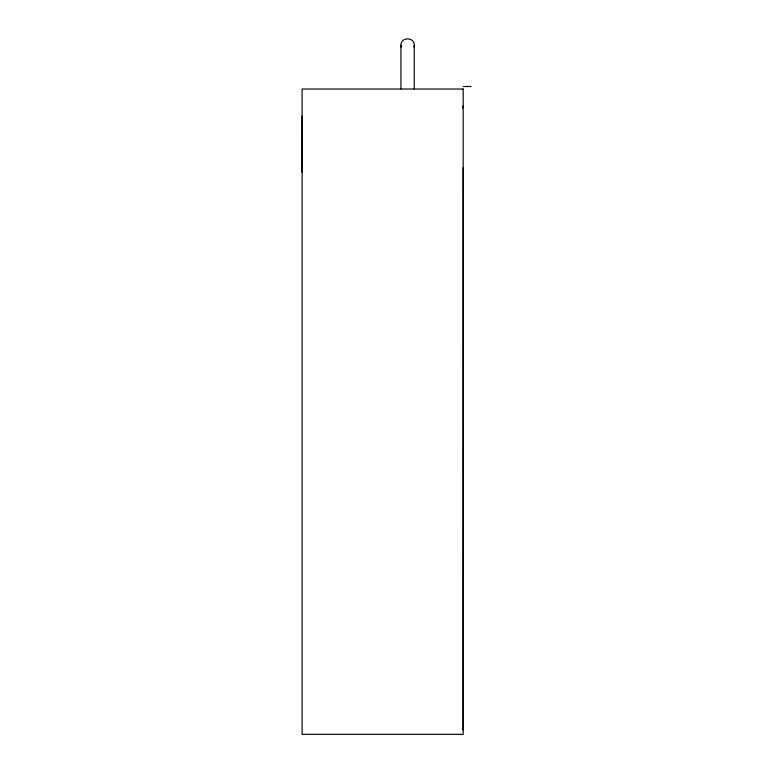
<?xml version="1.0" encoding="UTF-8"?>
<svg xmlns="http://www.w3.org/2000/svg" width="773" height="773" viewBox="0 0 773 773"><rect width="100%" height="100%" fill="white"/><g stroke="black" fill="none" stroke-linecap="round" stroke-linejoin="round"><path stroke-width="1.16" d="M302.108 168.717L302.117 116.076M463.095 729.983L463.182 167.499M302.108 172.273L302.108 165.722M400.945 88.808L400.945 45.307C400.617 36.756 414.579 36.756 414.251 45.307L414.251 88.808M414.028 47.027L414.251 45.307M463.182 86.508L470.892 86.508M400.945 45.307L401.168 47.027M462.756 106.085L462.756 108.065M463.182 89.03L302.108 89.03L302.108 734.35L463.182 734.35L463.182 89.03"/></g></svg>
